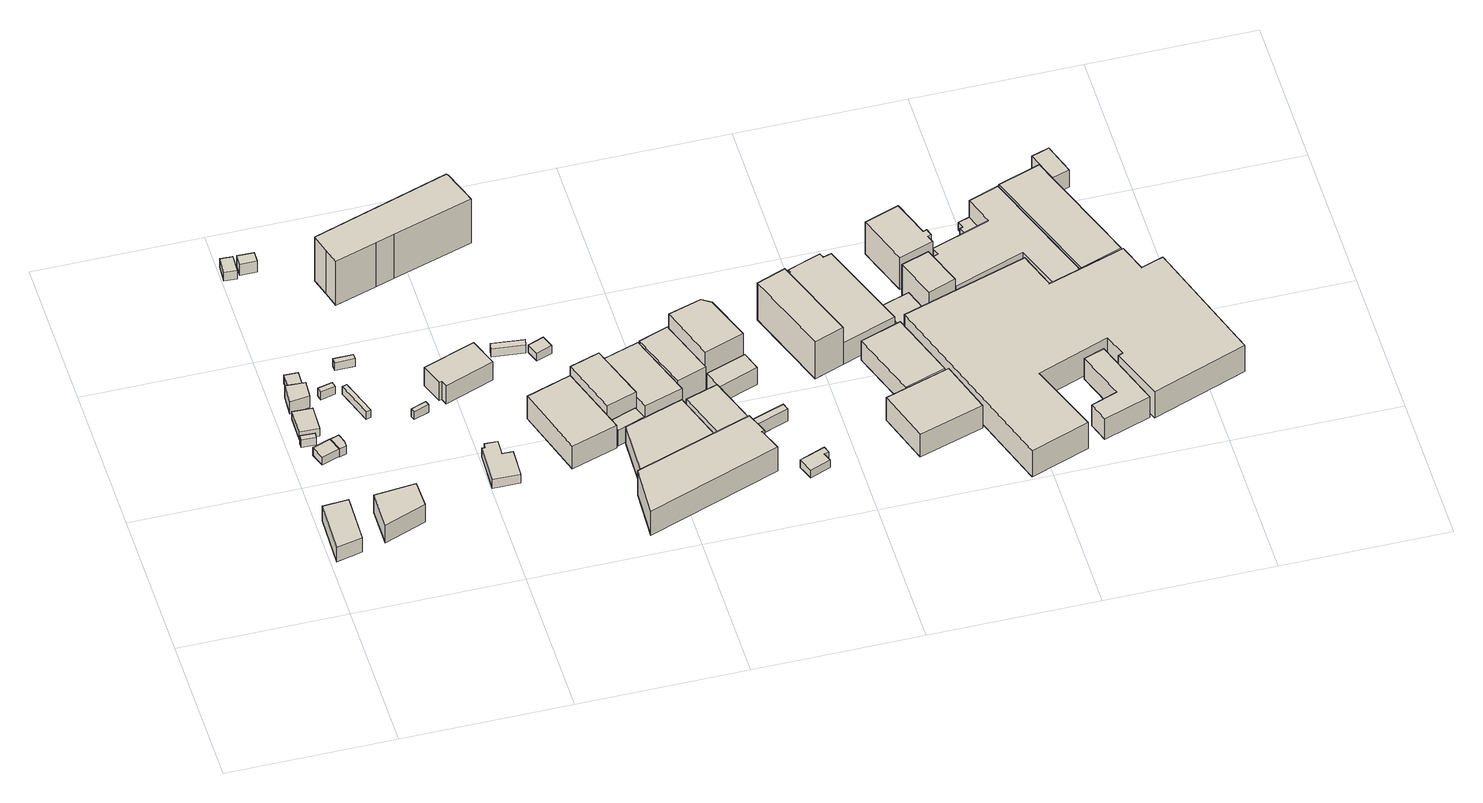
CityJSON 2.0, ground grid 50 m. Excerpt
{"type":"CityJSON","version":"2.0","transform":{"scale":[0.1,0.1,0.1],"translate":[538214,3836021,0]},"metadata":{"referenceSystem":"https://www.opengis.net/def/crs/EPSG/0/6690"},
"CityObjects":{
"building1":{"type":"Building","attributes":{"計測周辺長":47.24,"1/2500図郭":55,"区名":"此花区","町丁目名称":"北港２丁目","街区番号":3,"class":"3001","usage":"431","measuredHeight":5.6,"storeysAboveGround":1,"BuildingDetailAttribute.buildingRoofEdgeArea":121.55,"BuildingDetailAttribute.buildingStructureType":"610","BuildingDetailAttribute.buildingStructureOrgType":"2","BuildingDetailAttribute.detailedUsage":"1720","BuildingDetailAttribute.specifiedBuildingCoverageRate":0.6,"BuildingDetailAttribute.surveyYear":2017,"BuildingTsunamiRiskAttribute.description":"1","BuildingTsunamiRiskAttribute.rank":"1","BuildingTsunamiRiskAttribute.depth":0.46,"BuildingHighTideRiskAttribute.description":"1","BuildingHighTideRiskAttribute.rank":"3","BuildingHighTideRiskAttribute.depth":4.12,"BuildingIDAttribute.prefecture":"27","BuildingIDAttribute.city":"27104"},"geometry":[{"type":"Solid","lod":"1","boundaries":[[[[0,1,2,3]],[[2,4,5,3]],[[1,6,4,2]],[[0,7,6,1]],[[3,5,7,0]],[[4,6,7,5]]]]}]},
"building2":{"type":"Building","attributes":{"計測周辺長":11.74,"1/2500図郭":55,"区名":"此花区","町丁目名称":"北港２丁目","class":"3001","usage":"431","storeysAboveGround":1,"BuildingDetailAttribute.buildingRoofEdgeArea":6.9,"BuildingDetailAttribute.buildingStructureType":"601","BuildingDetailAttribute.buildingStructureOrgType":"1","BuildingDetailAttribute.detailedUsage":"1720","BuildingDetailAttribute.specifiedBuildingCoverageRate":0.6,"BuildingDetailAttribute.surveyYear":2017,"BuildingHighTideRiskAttribute.description":"1","BuildingHighTideRiskAttribute.rank":"3","BuildingHighTideRiskAttribute.depth":3.59,"BuildingIDAttribute.prefecture":"27","BuildingIDAttribute.city":"27104"},"geometry":[{"type":"Solid","lod":"1","boundaries":[[[[8,9,10,11]],[[10,12,13,11]],[[9,14,12,10]],[[8,15,14,9]],[[11,13,15,8]],[[12,14,15,13]]]]}]},
"building3":{"type":"Building","attributes":{"計測周辺長":29.74,"1/2500図郭":55,"区名":"此花区","町丁目名称":"北港２丁目","class":"3001","usage":"431","storeysAboveGround":1,"BuildingDetailAttribute.buildingRoofEdgeArea":43.69,"BuildingDetailAttribute.buildingStructureType":"610","BuildingDetailAttribute.buildingStructureOrgType":"2","BuildingDetailAttribute.detailedUsage":"1720","BuildingDetailAttribute.specifiedBuildingCoverageRate":0.6,"BuildingDetailAttribute.surveyYear":2017,"BuildingHighTideRiskAttribute.description":"1","BuildingHighTideRiskAttribute.rank":"3","BuildingHighTideRiskAttribute.depth":3.59,"BuildingIDAttribute.prefecture":"27","BuildingIDAttribute.city":"27104"},"geometry":[{"type":"Solid","lod":"1","boundaries":[[[[16,17,18,19]],[[18,20,21,19]],[[17,22,20,18]],[[16,23,22,17]],[[19,21,23,16]],[[20,22,23,21]]]]}]},
"building4":{"type":"Building","attributes":{"計測周辺長":25.08,"1/2500図郭":55,"区名":"此花区","町丁目名称":"北港２丁目","class":"3001","usage":"431","storeysAboveGround":1,"BuildingDetailAttribute.buildingRoofEdgeArea":37.27,"BuildingDetailAttribute.buildingStructureType":"610","BuildingDetailAttribute.buildingStructureOrgType":"2","BuildingDetailAttribute.detailedUsage":"1720","BuildingDetailAttribute.specifiedBuildingCoverageRate":0.6,"BuildingDetailAttribute.surveyYear":2017,"BuildingHighTideRiskAttribute.description":"1","BuildingHighTideRiskAttribute.rank":"3","BuildingHighTideRiskAttribute.depth":3.62,"BuildingIDAttribute.prefecture":"27","BuildingIDAttribute.city":"27104"},"geometry":[{"type":"Solid","lod":"1","boundaries":[[[[24,25,26,27]],[[26,28,29,27]],[[25,30,28,26]],[[24,31,30,25]],[[27,29,31,24]],[[28,30,31,29]]]]}]},
"building5":{"type":"Building","attributes":{"class":"3001","measuredHeight":4.5,"BuildingDetailAttribute.specifiedBuildingCoverageRate":0.6,"BuildingDetailAttribute.surveyYear":2017,"BuildingHighTideRiskAttribute.description":"1","BuildingHighTideRiskAttribute.rank":"3","BuildingHighTideRiskAttribute.depth":3.54,"BuildingIDAttribute.prefecture":"27","BuildingIDAttribute.city":"27104"},"geometry":[{"type":"Solid","lod":"1","boundaries":[[[[32,33,34,35]],[[34,36,37,35]],[[33,38,36,34]],[[32,39,38,33]],[[35,37,39,32]],[[36,38,39,37]]]]}]},
"building6":{"type":"Building","attributes":{"計測周辺長":29.74,"1/2500図郭":55,"区名":"此花区","町丁目名称":"北港２丁目","class":"3001","usage":"431","storeysAboveGround":1,"BuildingDetailAttribute.buildingRoofEdgeArea":43.69,"BuildingDetailAttribute.buildingStructureType":"610","BuildingDetailAttribute.buildingStructureOrgType":"2","BuildingDetailAttribute.detailedUsage":"1720","BuildingDetailAttribute.specifiedBuildingCoverageRate":0.6,"BuildingDetailAttribute.surveyYear":2017,"BuildingTsunamiRiskAttribute.description":"1","BuildingTsunamiRiskAttribute.rank":"1","BuildingTsunamiRiskAttribute.depth":0.03,"BuildingHighTideRiskAttribute.description":"1","BuildingHighTideRiskAttribute.rank":"3","BuildingHighTideRiskAttribute.depth":3.59,"BuildingIDAttribute.prefecture":"27","BuildingIDAttribute.city":"27104"},"geometry":[{"type":"Solid","lod":"1","boundaries":[[[[40,41,42,43,44]],[[43,45,46,44]],[[42,47,45,43]],[[41,48,47,42]],[[40,49,48,41]],[[44,46,49,40]],[[45,47,48,49,46]]]]}]},
"building7":{"type":"Building","attributes":{"計測周辺長":46.53,"1/2500図郭":55,"区名":"此花区","町丁目名称":"北港２丁目","街区番号":3,"class":"3001","usage":"431","measuredHeight":6.9,"storeysAboveGround":1,"BuildingDetailAttribute.buildingRoofEdgeArea":128.56,"BuildingDetailAttribute.buildingStructureType":"610","BuildingDetailAttribute.buildingStructureOrgType":"2","BuildingDetailAttribute.detailedUsage":"1720","BuildingDetailAttribute.specifiedBuildingCoverageRate":0.6,"BuildingDetailAttribute.surveyYear":2017,"BuildingTsunamiRiskAttribute.description":"1","BuildingTsunamiRiskAttribute.rank":"1","BuildingTsunamiRiskAttribute.depth":0.32,"BuildingHighTideRiskAttribute.description":"1","BuildingHighTideRiskAttribute.rank":"3","BuildingHighTideRiskAttribute.depth":3.98,"BuildingIDAttribute.prefecture":"27","BuildingIDAttribute.city":"27104"},"geometry":[{"type":"Solid","lod":"1","boundaries":[[[[50,51,52,53]],[[52,54,55,53]],[[51,56,54,52]],[[50,57,56,51]],[[53,55,57,50]],[[54,56,57,55]]]]}]},
"building8":{"type":"Building","attributes":{"class":"3001","BuildingDetailAttribute.specifiedBuildingCoverageRate":0.6,"BuildingDetailAttribute.surveyYear":2017,"BuildingHighTideRiskAttribute.description":"1","BuildingHighTideRiskAttribute.rank":"3","BuildingHighTideRiskAttribute.depth":3.54,"BuildingIDAttribute.prefecture":"27","BuildingIDAttribute.city":"27104"},"geometry":[{"type":"Solid","lod":"1","boundaries":[[[[58,59,60,61]],[[60,62,63,61]],[[59,64,62,60]],[[58,65,64,59]],[[61,63,65,58]],[[62,64,65,63]]]]}]},
"building9":{"type":"Building","attributes":{"class":"3001","BuildingDetailAttribute.specifiedBuildingCoverageRate":0.6,"BuildingDetailAttribute.surveyYear":2017,"BuildingHighTideRiskAttribute.description":"1","BuildingHighTideRiskAttribute.rank":"3","BuildingHighTideRiskAttribute.depth":3.42,"BuildingIDAttribute.prefecture":"27","BuildingIDAttribute.city":"27104"},"geometry":[{"type":"Solid","lod":"1","boundaries":[[[[66,67,68,69]],[[68,70,71,69]],[[67,72,70,68]],[[66,73,72,67]],[[69,71,73,66]],[[70,72,73,71]]]]}]},
"building10":{"type":"Building","attributes":{"class":"3001","measuredHeight":3.4,"BuildingDetailAttribute.specifiedBuildingCoverageRate":0.6,"BuildingDetailAttribute.surveyYear":2017,"BuildingTsunamiRiskAttribute.description":"1","BuildingTsunamiRiskAttribute.rank":"2","BuildingTsunamiRiskAttribute.depth":0.99,"BuildingHighTideRiskAttribute.description":"1","BuildingHighTideRiskAttribute.rank":"3","BuildingHighTideRiskAttribute.depth":4.82,"BuildingIDAttribute.prefecture":"27","BuildingIDAttribute.city":"27104"},"geometry":[{"type":"Solid","lod":"1","boundaries":[[[[74,75,76,77]],[[76,78,79,77]],[[75,80,78,76]],[[74,81,80,75]],[[77,79,81,74]],[[78,80,81,79]]]]}]},
"building11":{"type":"Building","attributes":{"class":"3001","BuildingDetailAttribute.specifiedBuildingCoverageRate":0.6,"BuildingDetailAttribute.surveyYear":2017,"BuildingHighTideRiskAttribute.description":"1","BuildingHighTideRiskAttribute.rank":"3","BuildingHighTideRiskAttribute.depth":3.59,"BuildingIDAttribute.prefecture":"27","BuildingIDAttribute.city":"27104"},"geometry":[{"type":"Solid","lod":"1","boundaries":[[[[82,83,84,85]],[[84,86,87,85]],[[83,88,86,84]],[[82,89,88,83]],[[85,87,89,82]],[[86,88,89,87]]]]}]},
"building12":{"type":"Building","attributes":{"class":"3001","measuredHeight":4.3,"BuildingDetailAttribute.specifiedBuildingCoverageRate":0.6,"BuildingDetailAttribute.surveyYear":2017,"BuildingTsunamiRiskAttribute.description":"1","BuildingTsunamiRiskAttribute.rank":"1","BuildingTsunamiRiskAttribute.depth":0.4,"BuildingHighTideRiskAttribute.description":"1","BuildingHighTideRiskAttribute.rank":"3","BuildingHighTideRiskAttribute.depth":4.05,"BuildingIDAttribute.prefecture":"27","BuildingIDAttribute.city":"27104"},"geometry":[{"type":"Solid","lod":"1","boundaries":[[[[90,91,92,93]],[[92,94,95,93]],[[91,96,94,92]],[[90,97,96,91]],[[93,95,97,90]],[[94,96,97,95]]]]}]},
"building13":{"type":"Building","attributes":{"class":"3001","BuildingDetailAttribute.specifiedBuildingCoverageRate":0.6,"BuildingDetailAttribute.surveyYear":2017,"BuildingHighTideRiskAttribute.description":"1","BuildingHighTideRiskAttribute.rank":"3","BuildingHighTideRiskAttribute.depth":3.6,"BuildingIDAttribute.prefecture":"27","BuildingIDAttribute.city":"27104"},"geometry":[{"type":"Solid","lod":"1","boundaries":[[[[98,99,100,101]],[[100,102,103,101]],[[99,104,102,100]],[[98,105,104,99]],[[101,103,105,98]],[[102,104,105,103]]]]}]},
"building14":{"type":"Building","attributes":{"計測周辺長":12.82,"1/2500図郭":55,"区名":"此花区","町丁目名称":"北港２丁目","class":"3001","usage":"431","storeysAboveGround":1,"BuildingDetailAttribute.buildingRoofEdgeArea":7.35,"BuildingDetailAttribute.buildingStructureType":"601","BuildingDetailAttribute.buildingStructureOrgType":"1","BuildingDetailAttribute.detailedUsage":"1720","BuildingDetailAttribute.specifiedBuildingCoverageRate":0.6,"BuildingDetailAttribute.surveyYear":2017,"BuildingTsunamiRiskAttribute.description":"1","BuildingTsunamiRiskAttribute.rank":"1","BuildingTsunamiRiskAttribute.depth":0.12,"BuildingHighTideRiskAttribute.description":"1","BuildingHighTideRiskAttribute.rank":"3","BuildingHighTideRiskAttribute.depth":3.6,"BuildingIDAttribute.prefecture":"27","BuildingIDAttribute.city":"27104"},"geometry":[{"type":"Solid","lod":"1","boundaries":[[[[106,107,108,109]],[[108,110,111,109]],[[107,112,110,108]],[[106,113,112,107]],[[109,111,113,106]],[[110,112,113,111]]]]}]},
"building15":{"type":"Building","attributes":{"計測周辺長":44.07,"1/2500図郭":55,"区名":"此花区","町丁目名称":"北港２丁目","街区番号":3,"class":"3001","usage":"431","measuredHeight":3.4,"storeysAboveGround":1,"BuildingDetailAttribute.buildingRoofEdgeArea":96.3,"BuildingDetailAttribute.buildingStructureType":"610","BuildingDetailAttribute.buildingStructureOrgType":"2","BuildingDetailAttribute.detailedUsage":"1720","BuildingDetailAttribute.specifiedBuildingCoverageRate":0.6,"BuildingDetailAttribute.surveyYear":2017,"BuildingTsunamiRiskAttribute.description":"1","BuildingTsunamiRiskAttribute.rank":"1","BuildingTsunamiRiskAttribute.depth":0.01,"BuildingHighTideRiskAttribute.description":"1","BuildingHighTideRiskAttribute.rank":"3","BuildingHighTideRiskAttribute.depth":3.57,"BuildingIDAttribute.prefecture":"27","BuildingIDAttribute.city":"27104"},"geometry":[{"type":"Solid","lod":"1","boundaries":[[[[114,115,116,117,118,119,120,121]],[[120,122,123,121]],[[119,124,122,120]],[[118,125,124,119]],[[117,126,125,118]],[[116,127,126,117]],[[115,128,127,116]],[[114,129,128,115]],[[121,123,129,114]],[[122,124,125,126,127,128,129,123]]]]}]},
"building16":{"type":"Building","attributes":{"計測周辺長":51.58,"1/2500図郭":55,"区名":"此花区","町丁目名称":"北港２丁目","class":"3001","usage":"431","measuredHeight":7.1,"storeysAboveGround":2,"BuildingDetailAttribute.buildingRoofEdgeArea":150.66,"BuildingDetailAttribute.buildingStructureType":"610","BuildingDetailAttribute.buildingStructureOrgType":"2","BuildingDetailAttribute.detailedUsage":"1720","BuildingDetailAttribute.specifiedBuildingCoverageRate":0.6,"BuildingDetailAttribute.surveyYear":2017,"BuildingTsunamiRiskAttribute.description":"1","BuildingTsunamiRiskAttribute.rank":"1","BuildingTsunamiRiskAttribute.depth":0.15,"BuildingHighTideRiskAttribute.description":"1","BuildingHighTideRiskAttribute.rank":"3","BuildingHighTideRiskAttribute.depth":3.77,"BuildingIDAttribute.prefecture":"27","BuildingIDAttribute.city":"27104"},"geometry":[{"type":"Solid","lod":"1","boundaries":[[[[130,131,132,133,134,135]],[[134,136,137,135]],[[133,138,136,134]],[[132,139,138,133]],[[131,140,139,132]],[[130,141,140,131]],[[135,137,141,130]],[[136,138,139,140,141,137]]]]}]},
"building17":{"type":"Building","attributes":{"計測周辺長":108.03,"1/2500図郭":55,"区名":"此花区","町丁目名称":"北港２丁目","街区番号":4,"class":"3001","usage":"431","measuredHeight":17.1,"storeysAboveGround":2,"BuildingDetailAttribute.buildingRoofEdgeArea":472.37,"BuildingDetailAttribute.buildingStructureType":"610","BuildingDetailAttribute.buildingStructureOrgType":"2","BuildingDetailAttribute.detailedUsage":"1720","BuildingDetailAttribute.specifiedBuildingCoverageRate":0.6,"BuildingDetailAttribute.surveyYear":2017,"BuildingTsunamiRiskAttribute.description":"1","BuildingTsunamiRiskAttribute.rank":"1","BuildingTsunamiRiskAttribute.depth":0.15,"BuildingHighTideRiskAttribute.description":"1","BuildingHighTideRiskAttribute.rank":"3","BuildingHighTideRiskAttribute.depth":3.8,"BuildingIDAttribute.prefecture":"27","BuildingIDAttribute.city":"27104"},"geometry":[{"type":"Solid","lod":"1","boundaries":[[[[142,143,144,145,146,147,148,149]],[[148,150,151,149]],[[147,152,150,148]],[[146,153,152,147]],[[145,154,153,146]],[[144,155,154,145]],[[143,156,155,144]],[[142,157,156,143]],[[149,151,157,142]],[[150,152,153,154,155,156,157,151]]]]}]},
"building18":{"type":"Building","attributes":{"計測周辺長":74.95,"1/2500図郭":55,"区名":"此花区","町丁目名称":"北港２丁目","街区番号":3,"class":"3001","usage":"431","measuredHeight":8.8,"storeysAboveGround":1,"BuildingDetailAttribute.buildingRoofEdgeArea":332.52,"BuildingDetailAttribute.buildingStructureType":"610","BuildingDetailAttribute.buildingStructureOrgType":"2","BuildingDetailAttribute.detailedUsage":"1720","BuildingDetailAttribute.specifiedBuildingCoverageRate":0.6,"BuildingDetailAttribute.surveyYear":2017,"BuildingTsunamiRiskAttribute.description":"1","BuildingTsunamiRiskAttribute.rank":"2","BuildingTsunamiRiskAttribute.depth":0.5,"BuildingHighTideRiskAttribute.description":"1","BuildingHighTideRiskAttribute.rank":"3","BuildingHighTideRiskAttribute.depth":3.46,"BuildingIDAttribute.prefecture":"27","BuildingIDAttribute.city":"27104"},"geometry":[{"type":"Solid","lod":"1","boundaries":[[[[158,159,160,161]],[[160,162,163,161]],[[159,164,162,160]],[[158,165,164,159]],[[161,163,165,158]],[[162,164,165,163]]]]}]},
"building19":{"type":"Building","attributes":{"class":"3001","measuredHeight":3.1,"BuildingDetailAttribute.specifiedBuildingCoverageRate":0.6,"BuildingDetailAttribute.surveyYear":2017,"BuildingTsunamiRiskAttribute.description":"1","BuildingTsunamiRiskAttribute.rank":"1","BuildingTsunamiRiskAttribute.depth":0.29,"BuildingHighTideRiskAttribute.description":"1","BuildingHighTideRiskAttribute.rank":"3","BuildingHighTideRiskAttribute.depth":3.93,"BuildingIDAttribute.prefecture":"27","BuildingIDAttribute.city":"27104"},"geometry":[{"type":"Solid","lod":"1","boundaries":[[[[166,167,168,169]],[[168,170,171,169]],[[167,172,170,168]],[[166,173,172,167]],[[169,171,173,166]],[[170,172,173,171]]]]}]},
"building20":{"type":"Building","attributes":{"計測周辺長":18.21,"1/2500図郭":55,"区名":"此花区","町丁目名称":"北港２丁目","class":"3001","usage":"431","storeysAboveGround":1,"BuildingDetailAttribute.buildingRoofEdgeArea":20.49,"BuildingDetailAttribute.buildingStructureType":"610","BuildingDetailAttribute.buildingStructureOrgType":"2","BuildingDetailAttribute.detailedUsage":"1720","BuildingDetailAttribute.specifiedBuildingCoverageRate":0.6,"BuildingDetailAttribute.surveyYear":2017,"BuildingTsunamiRiskAttribute.description":"1","BuildingTsunamiRiskAttribute.rank":"2","BuildingTsunamiRiskAttribute.depth":0.6,"BuildingHighTideRiskAttribute.description":"1","BuildingHighTideRiskAttribute.rank":"3","BuildingHighTideRiskAttribute.depth":4.24,"BuildingIDAttribute.prefecture":"27","BuildingIDAttribute.city":"27104"},"geometry":[{"type":"Solid","lod":"1","boundaries":[[[[174,175,176,177]],[[176,178,179,177]],[[175,180,178,176]],[[174,181,180,175]],[[177,179,181,174]],[[178,180,181,179]]]]}]},
"building21":{"type":"Building","attributes":{"計測周辺長":55.41,"1/2500図郭":55,"区名":"此花区","町丁目名称":"北港２丁目","街区番号":3,"class":"3001","usage":"431","measuredHeight":11.7,"storeysAboveGround":2,"BuildingDetailAttribute.buildingRoofEdgeArea":172.62,"BuildingDetailAttribute.buildingStructureType":"610","BuildingDetailAttribute.buildingStructureOrgType":"2","BuildingDetailAttribute.detailedUsage":"1720","BuildingDetailAttribute.specifiedBuildingCoverageRate":0.6,"BuildingDetailAttribute.surveyYear":2017,"BuildingTsunamiRiskAttribute.description":"1","BuildingTsunamiRiskAttribute.rank":"1","BuildingTsunamiRiskAttribute.depth":0.1,"BuildingHighTideRiskAttribute.description":"1","BuildingHighTideRiskAttribute.rank":"3","BuildingHighTideRiskAttribute.depth":3.73,"BuildingIDAttribute.prefecture":"27","BuildingIDAttribute.city":"27104"},"geometry":[{"type":"Solid","lod":"1","boundaries":[[[[182,183,184,185]],[[184,186,187,185]],[[183,188,186,184]],[[182,189,188,183]],[[185,187,189,182]],[[186,188,189,187]]]]}]},
"building22":{"type":"Building","attributes":{"class":"3001","measuredHeight":6.1,"BuildingDetailAttribute.specifiedBuildingCoverageRate":0.6,"BuildingDetailAttribute.surveyYear":2017,"BuildingTsunamiRiskAttribute.description":"1","BuildingTsunamiRiskAttribute.rank":"1","BuildingTsunamiRiskAttribute.depth":0.24,"BuildingHighTideRiskAttribute.description":"1","BuildingHighTideRiskAttribute.rank":"3","BuildingHighTideRiskAttribute.depth":3.19,"BuildingIDAttribute.prefecture":"27","BuildingIDAttribute.city":"27104"},"geometry":[{"type":"Solid","lod":"1","boundaries":[[[[190,191,192,193]],[[192,194,195,193]],[[191,196,194,192]],[[190,197,196,191]],[[193,195,197,190]],[[194,196,197,195]]]]}]},
"building23":{"type":"Building","attributes":{"計測周辺長":79.25,"1/2500図郭":55,"区名":"此花区","町丁目名称":"北港２丁目","街区番号":3,"class":"3001","usage":"441","measuredHeight":6.7,"storeysAboveGround":1,"BuildingDetailAttribute.buildingRoofEdgeArea":375.12,"BuildingDetailAttribute.buildingStructureType":"610","BuildingDetailAttribute.buildingStructureOrgType":"2","BuildingDetailAttribute.detailedUsage":"1424","BuildingDetailAttribute.specifiedBuildingCoverageRate":0.6,"BuildingDetailAttribute.surveyYear":2017,"BuildingTsunamiRiskAttribute.description":"1","BuildingTsunamiRiskAttribute.rank":"1","BuildingTsunamiRiskAttribute.depth":0.34,"BuildingHighTideRiskAttribute.description":"1","BuildingHighTideRiskAttribute.rank":"3","BuildingHighTideRiskAttribute.depth":3.98,"BuildingIDAttribute.prefecture":"27","BuildingIDAttribute.city":"27104"},"geometry":[{"type":"Solid","lod":"1","boundaries":[[[[198,199,200,201]],[[200,202,203,201]],[[199,204,202,200]],[[198,205,204,199]],[[201,203,205,198]],[[202,204,205,203]]]]}]},
"building24":{"type":"Building","attributes":{"class":"3001","measuredHeight":9.6,"BuildingDetailAttribute.specifiedBuildingCoverageRate":0.6,"BuildingDetailAttribute.surveyYear":2017,"BuildingTsunamiRiskAttribute.description":"1","BuildingTsunamiRiskAttribute.rank":"2","BuildingTsunamiRiskAttribute.depth":0.7,"BuildingHighTideRiskAttribute.description":"1","BuildingHighTideRiskAttribute.rank":"3","BuildingHighTideRiskAttribute.depth":4.34,"BuildingIDAttribute.prefecture":"27","BuildingIDAttribute.city":"27104"},"geometry":[{"type":"Solid","lod":"1","boundaries":[[[[206,207,208,209,210,211]],[[210,212,213,211]],[[209,214,212,210]],[[208,215,214,209]],[[207,216,215,208]],[[206,217,216,207]],[[211,213,217,206]],[[212,214,215,216,217,213]]]]}]},
"building25":{"type":"Building","attributes":{"計測周辺長":64.16,"1/2500図郭":55,"区名":"此花区","町丁目名称":"北港２丁目","街区番号":3,"class":"3001","usage":"441","measuredHeight":9.1,"storeysAboveGround":2,"BuildingDetailAttribute.buildingRoofEdgeArea":242.55,"BuildingDetailAttribute.buildingStructureType":"610","BuildingDetailAttribute.buildingStructureOrgType":"2","BuildingDetailAttribute.detailedUsage":"1424","BuildingDetailAttribute.specifiedBuildingCoverageRate":0.6,"BuildingDetailAttribute.surveyYear":2017,"BuildingTsunamiRiskAttribute.description":"1","BuildingTsunamiRiskAttribute.rank":"2","BuildingTsunamiRiskAttribute.depth":0.93,"BuildingHighTideRiskAttribute.description":"1","BuildingHighTideRiskAttribute.rank":"3","BuildingHighTideRiskAttribute.depth":4.57,"BuildingIDAttribute.prefecture":"27","BuildingIDAttribute.city":"27104"},"geometry":[{"type":"Solid","lod":"1","boundaries":[[[[218,219,220,221]],[[220,222,223,221]],[[219,224,222,220]],[[218,225,224,219]],[[221,223,225,218]],[[222,224,225,223]]]]}]},
"building26":{"type":"Building","attributes":{"計測周辺長":61.73,"1/2500図郭":55,"区名":"此花区","町丁目名称":"北港２丁目","街区番号":3,"class":"3001","usage":"431","measuredHeight":9.4,"storeysAboveGround":2,"BuildingDetailAttribute.buildingRoofEdgeArea":207.24,"BuildingDetailAttribute.buildingStructureType":"610","BuildingDetailAttribute.buildingStructureOrgType":"2","BuildingDetailAttribute.detailedUsage":"1720","BuildingDetailAttribute.specifiedBuildingCoverageRate":0.6,"BuildingDetailAttribute.surveyYear":2017,"BuildingTsunamiRiskAttribute.description":"1","BuildingTsunamiRiskAttribute.rank":"2","BuildingTsunamiRiskAttribute.depth":1.19,"BuildingHighTideRiskAttribute.description":"1","BuildingHighTideRiskAttribute.rank":"3","BuildingHighTideRiskAttribute.depth":4.83,"BuildingIDAttribute.prefecture":"27","BuildingIDAttribute.city":"27104"},"geometry":[{"type":"Solid","lod":"1","boundaries":[[[[226,227,228,229]],[[228,230,231,229]],[[227,232,230,228]],[[226,233,232,227]],[[229,231,233,226]],[[230,232,233,231]]]]}]},
"building27":{"type":"Building","attributes":{"計測周辺長":53.17,"1/2500図郭":55,"区名":"此花区","町丁目名称":"北港２丁目","街区番号":3,"class":"3003","usage":"441","measuredHeight":7.2,"storeysAboveGround":1,"BuildingDetailAttribute.buildingRoofEdgeArea":167.36,"BuildingDetailAttribute.buildingStructureType":"610","BuildingDetailAttribute.buildingStructureOrgType":"2","BuildingDetailAttribute.detailedUsage":"1424","BuildingDetailAttribute.specifiedBuildingCoverageRate":0.6,"BuildingDetailAttribute.surveyYear":2017,"BuildingTsunamiRiskAttribute.description":"1","BuildingTsunamiRiskAttribute.rank":"2","BuildingTsunamiRiskAttribute.depth":1.1,"BuildingHighTideRiskAttribute.description":"1","BuildingHighTideRiskAttribute.rank":"3","BuildingHighTideRiskAttribute.depth":4.74,"BuildingIDAttribute.prefecture":"27","BuildingIDAttribute.city":"27104"},"geometry":[{"type":"Solid","lod":"1","boundaries":[[[[234,235,236,237]],[[236,238,239,237]],[[235,240,238,236]],[[234,241,240,235]],[[237,239,241,234]],[[238,240,241,239]]]]}]},
"building28":{"type":"Building","attributes":{"計測周辺長":60.37,"1/2500図郭":55,"区名":"此花区","町丁目名称":"北港２丁目","街区番号":3,"class":"3002","usage":"431","measuredHeight":14.7,"storeysAboveGround":3,"BuildingDetailAttribute.buildingRoofEdgeArea":227.47,"BuildingDetailAttribute.buildingStructureType":"610","BuildingDetailAttribute.buildingStructureOrgType":"2","BuildingDetailAttribute.detailedUsage":"1720","BuildingDetailAttribute.specifiedBuildingCoverageRate":0.6,"BuildingDetailAttribute.surveyYear":2017,"BuildingTsunamiRiskAttribute.description":"1","BuildingTsunamiRiskAttribute.rank":"2","BuildingTsunamiRiskAttribute.depth":1.53,"BuildingHighTideRiskAttribute.description":"1","BuildingHighTideRiskAttribute.rank":"4","BuildingHighTideRiskAttribute.depth":5.17,"BuildingIDAttribute.prefecture":"27","BuildingIDAttribute.city":"27104"},"geometry":[{"type":"Solid","lod":"1","boundaries":[[[[242,243,244,245,246]],[[245,247,248,246]],[[244,249,247,245]],[[243,250,249,244]],[[242,251,250,243]],[[246,248,251,242]],[[247,249,250,251,248]]]]}]},
"building29":{"type":"Building","attributes":{"計測周辺長":38.06,"1/2500図郭":55,"区名":"此花区","町丁目名称":"北港２丁目","街区番号":3,"class":"3001","usage":"441","measuredHeight":6.6,"storeysAboveGround":1,"BuildingDetailAttribute.buildingRoofEdgeArea":79.95,"BuildingDetailAttribute.buildingStructureType":"610","BuildingDetailAttribute.buildingStructureOrgType":"2","BuildingDetailAttribute.detailedUsage":"1424","BuildingDetailAttribute.specifiedBuildingCoverageRate":0.6,"BuildingDetailAttribute.surveyYear":2017,"BuildingTsunamiRiskAttribute.description":"1","BuildingTsunamiRiskAttribute.rank":"2","BuildingTsunamiRiskAttribute.depth":1.22,"BuildingHighTideRiskAttribute.description":"1","BuildingHighTideRiskAttribute.rank":"3","BuildingHighTideRiskAttribute.depth":4.86,"BuildingIDAttribute.prefecture":"27","BuildingIDAttribute.city":"27104"},"geometry":[{"type":"Solid","lod":"1","boundaries":[[[[252,253,254,255]],[[254,256,257,255]],[[253,258,256,254]],[[252,259,258,253]],[[255,257,259,252]],[[256,258,259,257]]]]}]},
"building30":{"type":"Building","attributes":{"計測周辺長":28.12,"1/2500図郭":55,"区名":"此花区","町丁目名称":"北港２丁目","街区番号":3,"class":"3003","usage":"441","measuredHeight":4.6,"storeysAboveGround":1,"BuildingDetailAttribute.buildingRoofEdgeArea":27.22,"BuildingDetailAttribute.buildingStructureType":"610","BuildingDetailAttribute.buildingStructureOrgType":"2","BuildingDetailAttribute.detailedUsage":"1424","BuildingDetailAttribute.specifiedBuildingCoverageRate":0.6,"BuildingDetailAttribute.surveyYear":2017,"BuildingTsunamiRiskAttribute.description":"1","BuildingTsunamiRiskAttribute.rank":"2","BuildingTsunamiRiskAttribute.depth":1.45,"BuildingHighTideRiskAttribute.description":"1","BuildingHighTideRiskAttribute.rank":"4","BuildingHighTideRiskAttribute.depth":5.09,"BuildingIDAttribute.prefecture":"27","BuildingIDAttribute.city":"27104"},"geometry":[{"type":"Solid","lod":"1","boundaries":[[[[260,261,262,263]],[[262,264,265,263]],[[261,266,264,262]],[[260,267,266,261]],[[263,265,267,260]],[[264,266,267,265]]]]}]},
"building31":{"type":"Building","attributes":{"計測周辺長":21.08,"1/2500図郭":55,"区名":"此花区","町丁目名称":"北港２丁目","街区番号":3,"class":"3003","usage":"431","storeysAboveGround":1,"BuildingDetailAttribute.buildingRoofEdgeArea":26.62,"BuildingDetailAttribute.buildingStructureType":"610","BuildingDetailAttribute.buildingStructureOrgType":"2","BuildingDetailAttribute.detailedUsage":"1720","BuildingDetailAttribute.specifiedBuildingCoverageRate":0.6,"BuildingDetailAttribute.surveyYear":2017,"BuildingTsunamiRiskAttribute.description":"1","BuildingTsunamiRiskAttribute.rank":"2","BuildingTsunamiRiskAttribute.depth":1.26,"BuildingHighTideRiskAttribute.description":"1","BuildingHighTideRiskAttribute.rank":"3","BuildingHighTideRiskAttribute.depth":4.91,"BuildingIDAttribute.prefecture":"27","BuildingIDAttribute.city":"27104"},"geometry":[{"type":"Solid","lod":"1","boundaries":[[[[268,269,270,271,272,273]],[[272,274,275,273]],[[271,276,274,272]],[[270,277,276,271]],[[269,278,277,270]],[[268,279,278,269]],[[273,275,279,268]],[[274,276,277,278,279,275]]]]}]},
"building32":{"type":"Building","attributes":{"計測周辺長":74.18,"1/2500図郭":55,"区名":"此花区","町丁目名称":"北港２丁目","街区番号":2,"class":"3001","usage":"431","measuredHeight":14.4,"storeysAboveGround":3,"BuildingDetailAttribute.buildingRoofEdgeArea":259.66,"BuildingDetailAttribute.buildingStructureType":"610","BuildingDetailAttribute.buildingStructureOrgType":"2","BuildingDetailAttribute.detailedUsage":"1720","BuildingDetailAttribute.specifiedBuildingCoverageRate":0.6,"BuildingDetailAttribute.surveyYear":2017,"BuildingTsunamiRiskAttribute.description":"1","BuildingTsunamiRiskAttribute.rank":"2","BuildingTsunamiRiskAttribute.depth":1.56,"BuildingHighTideRiskAttribute.description":"1","BuildingHighTideRiskAttribute.rank":"4","BuildingHighTideRiskAttribute.depth":5.21,"BuildingIDAttribute.prefecture":"27","BuildingIDAttribute.city":"27104"},"geometry":[{"type":"Solid","lod":"1","boundaries":[[[[280,281,282,283]],[[282,284,285,283]],[[281,286,284,282]],[[280,287,286,281]],[[283,285,287,280]],[[284,286,287,285]]]]}]},
"building33":{"type":"Building","attributes":{"計測周辺長":97.72,"1/2500図郭":55,"区名":"此花区","町丁目名称":"北港２丁目","街区番号":2,"class":"3001","usage":"431","measuredHeight":8.3,"storeysAboveGround":2,"BuildingDetailAttribute.buildingRoofEdgeArea":539.91,"BuildingDetailAttribute.buildingStructureType":"610","BuildingDetailAttribute.buildingStructureOrgType":"2","BuildingDetailAttribute.detailedUsage":"1720","BuildingDetailAttribute.specifiedBuildingCoverageRate":0.6,"BuildingDetailAttribute.surveyYear":2017,"BuildingTsunamiRiskAttribute.description":"1","BuildingTsunamiRiskAttribute.rank":"2","BuildingTsunamiRiskAttribute.depth":1.46,"BuildingHighTideRiskAttribute.description":"1","BuildingHighTideRiskAttribute.rank":"4","BuildingHighTideRiskAttribute.depth":5.1,"BuildingIDAttribute.prefecture":"27","BuildingIDAttribute.city":"27104"},"geometry":[{"type":"Solid","lod":"1","boundaries":[[[[282,288,289,290,291,292,293,294,283]],[[294,295,296,283]],[[293,297,295,294]],[[292,298,297,293]],[[291,299,298,292]],[[290,300,299,291]],[[289,301,300,290]],[[288,302,301,289]],[[282,303,302,288]],[[283,296,303,282]],[[295,297,298,299,300,301,302,303,296]]]]}]},
"building34":{"type":"Building","attributes":{"計測周辺長":138.68,"1/2500図郭":55,"区名":"此花区","町丁目名称":"北港２丁目","街区番号":2,"class":"3001","usage":"441","measuredHeight":8.8,"storeysAboveGround":1,"BuildingDetailAttribute.buildingRoofEdgeArea":991.81,"BuildingDetailAttribute.buildingStructureType":"610","BuildingDetailAttribute.buildingStructureOrgType":"2","BuildingDetailAttribute.detailedUsage":"1510","BuildingDetailAttribute.specifiedBuildingCoverageRate":0.6,"BuildingDetailAttribute.surveyYear":2017,"BuildingTsunamiRiskAttribute.description":"1","BuildingTsunamiRiskAttribute.rank":"2","BuildingTsunamiRiskAttribute.depth":1.47,"BuildingHighTideRiskAttribute.description":"1","BuildingHighTideRiskAttribute.rank":"4","BuildingHighTideRiskAttribute.depth":5.12,"BuildingIDAttribute.prefecture":"27","BuildingIDAttribute.city":"27104"},"geometry":[{"type":"Solid","lod":"1","boundaries":[[[[304,305,306,307]],[[306,308,309,307]],[[305,310,308,306]],[[304,311,310,305]],[[307,309,311,304]],[[308,310,311,309]]]]}]},
"building35":{"type":"Building","attributes":{"計測周辺長":138.68,"1/2500図郭":55,"区名":"此花区","町丁目名称":"北港２丁目","街区番号":2,"class":"3001","usage":"441","measuredHeight":7.5,"storeysAboveGround":1,"BuildingDetailAttribute.buildingRoofEdgeArea":991.81,"BuildingDetailAttribute.buildingStructureType":"610","BuildingDetailAttribute.buildingStructureOrgType":"2","BuildingDetailAttribute.detailedUsage":"1510","BuildingDetailAttribute.specifiedBuildingCoverageRate":0.6,"BuildingDetailAttribute.surveyYear":2017,"BuildingTsunamiRiskAttribute.description":"1","BuildingTsunamiRiskAttribute.rank":"2","BuildingTsunamiRiskAttribute.depth":1.74,"BuildingHighTideRiskAttribute.description":"1","BuildingHighTideRiskAttribute.rank":"4","BuildingHighTideRiskAttribute.depth":5.39,"BuildingIDAttribute.prefecture":"27","BuildingIDAttribute.city":"27104"},"geometry":[{"type":"Solid","lod":"1","boundaries":[[[[312,313,314,315]],[[314,316,317,315]],[[313,318,316,314]],[[312,319,318,313]],[[315,317,319,312]],[[316,318,319,317]]]]}]},
"building36":{"type":"Building","attributes":{"計測周辺長":39.19,"1/2500図郭":55,"区名":"此花区","町丁目名称":"北港２丁目","街区番号":2,"class":"3001","usage":"431","measuredHeight":4.6,"storeysAboveGround":1,"BuildingDetailAttribute.buildingRoofEdgeArea":95.52,"BuildingDetailAttribute.buildingStructureType":"610","BuildingDetailAttribute.buildingStructureOrgType":"2","BuildingDetailAttribute.detailedUsage":"1720","BuildingDetailAttribute.specifiedBuildingCoverageRate":0.6,"BuildingDetailAttribute.surveyYear":2017,"BuildingTsunamiRiskAttribute.description":"1","BuildingTsunamiRiskAttribute.rank":"2","BuildingTsunamiRiskAttribute.depth":1.54,"BuildingHighTideRiskAttribute.description":"1","BuildingHighTideRiskAttribute.rank":"4","BuildingHighTideRiskAttribute.depth":5.18,"BuildingIDAttribute.prefecture":"27","BuildingIDAttribute.city":"27104"},"geometry":[{"type":"Solid","lod":"1","boundaries":[[[[320,321,322,323]],[[322,324,325,323]],[[321,326,324,322]],[[320,327,326,321]],[[323,325,327,320]],[[324,326,327,325]]]]}]},
"building37":{"type":"Building","attributes":{"計測周辺長":166.39,"1/2500図郭":55,"区名":"此花区","町丁目名称":"北港２丁目","街区番号":2,"class":"3001","usage":"441","measuredHeight":12.2,"storeysAboveGround":2,"BuildingDetailAttribute.buildingRoofEdgeArea":822.07,"BuildingDetailAttribute.buildingStructureType":"610","BuildingDetailAttribute.buildingStructureOrgType":"2","BuildingDetailAttribute.detailedUsage":"1510","BuildingDetailAttribute.specifiedBuildingCoverageRate":0.6,"BuildingDetailAttribute.surveyYear":2017,"BuildingTsunamiRiskAttribute.description":"1","BuildingTsunamiRiskAttribute.rank":"2","BuildingTsunamiRiskAttribute.depth":1.34,"BuildingHighTideRiskAttribute.description":"1","BuildingHighTideRiskAttribute.rank":"3","BuildingHighTideRiskAttribute.depth":4.99,"BuildingIDAttribute.prefecture":"27","BuildingIDAttribute.city":"27104"},"geometry":[{"type":"Solid","lod":"1","boundaries":[[[[328,329,330,331]],[[330,332,333,331]],[[329,334,332,330]],[[328,335,334,329]],[[331,333,335,328]],[[332,334,335,333]]]]}]},
"building38":{"type":"Building","attributes":{"計測周辺長":166.39,"1/2500図郭":55,"区名":"此花区","町丁目名称":"北港２丁目","街区番号":2,"class":"3001","usage":"441","measuredHeight":12.4,"storeysAboveGround":2,"BuildingDetailAttribute.buildingRoofEdgeArea":822.07,"BuildingDetailAttribute.buildingStructureType":"610","BuildingDetailAttribute.buildingStructureOrgType":"2","BuildingDetailAttribute.detailedUsage":"1510","BuildingDetailAttribute.specifiedBuildingCoverageRate":0.6,"BuildingDetailAttribute.surveyYear":2017,"BuildingTsunamiRiskAttribute.description":"1","BuildingTsunamiRiskAttribute.rank":"2","BuildingTsunamiRiskAttribute.depth":1.61,"BuildingHighTideRiskAttribute.description":"1","BuildingHighTideRiskAttribute.rank":"4","BuildingHighTideRiskAttribute.depth":5.25,"BuildingIDAttribute.prefecture":"27","BuildingIDAttribute.city":"27104"},"geometry":[{"type":"Solid","lod":"1","boundaries":[[[[336,337,338,339,340,341,342,343]],[[342,344,345,343]],[[341,346,344,342]],[[340,347,346,341]],[[339,348,347,340]],[[338,349,348,339]],[[337,350,349,338]],[[336,351,350,337]],[[343,345,351,336]],[[344,346,347,348,349,350,351,345]]]]}]},
"building39":{"type":"Building","attributes":{"計測周辺長":317.54,"1/2500図郭":55,"区名":"此花区","町丁目名称":"北港２丁目","街区番号":2,"class":"3001","usage":"431","measuredHeight":10.2,"storeysAboveGround":3,"BuildingDetailAttribute.buildingRoofEdgeArea":3474.16,"BuildingDetailAttribute.buildingStructureType":"610","BuildingDetailAttribute.buildingStructureOrgType":"2","BuildingDetailAttribute.detailedUsage":"1720","BuildingDetailAttribute.specifiedBuildingCoverageRate":0.6,"BuildingDetailAttribute.surveyYear":2017,"BuildingTsunamiRiskAttribute.description":"1","BuildingTsunamiRiskAttribute.rank":"1","BuildingTsunamiRiskAttribute.depth":0.07,"BuildingHighTideRiskAttribute.description":"1","BuildingHighTideRiskAttribute.rank":"3","BuildingHighTideRiskAttribute.depth":3.55,"BuildingIDAttribute.prefecture":"27","BuildingIDAttribute.city":"27104"},"geometry":[{"type":"Solid","lod":"1","boundaries":[[[[352,353,354,355,356,357,358,359,360,361,362,363,364,365,366]],[[365,367,368,366]],[[364,369,367,365]],[[363,370,369,364]],[[362,371,370,363]],[[361,372,371,362]],[[360,373,372,361]],[[359,374,373,360]],[[358,375,374,359]],[[357,376,375,358]],[[356,377,376,357]],[[355,378,377,356]],[[354,379,378,355]],[[353,380,379,354]],[[352,381,380,353]],[[366,368,381,352]],[[367,369,370,371,372,373,374,375,376,377,378,379,380,381,368]]]]}]},
"building40":{"type":"Building","attributes":{"計測周辺長":74.79,"1/2500図郭":55,"区名":"此花区","町丁目名称":"北港２丁目","街区番号":2,"class":"3001","usage":"431","measuredHeight":8.1,"storeysAboveGround":1,"BuildingDetailAttribute.buildingRoofEdgeArea":202.28,"BuildingDetailAttribute.buildingStructureType":"610","BuildingDetailAttribute.buildingStructureOrgType":"2","BuildingDetailAttribute.detailedUsage":"1720","BuildingDetailAttribute.specifiedBuildingCoverageRate":0.6,"BuildingDetailAttribute.surveyYear":2017,"BuildingTsunamiRiskAttribute.description":"1","BuildingTsunamiRiskAttribute.rank":"1","BuildingTsunamiRiskAttribute.depth":0.32,"BuildingHighTideRiskAttribute.description":"1","BuildingHighTideRiskAttribute.rank":"3","BuildingHighTideRiskAttribute.depth":4.23,"BuildingIDAttribute.prefecture":"27","BuildingIDAttribute.city":"27104"},"geometry":[{"type":"Solid","lod":"1","boundaries":[[[[382,383,384,385,386,387]],[[386,388,389,387]],[[385,390,388,386]],[[384,391,390,385]],[[383,392,391,384]],[[382,393,392,383]],[[387,389,393,382]],[[388,390,391,392,393,389]]]]}]},
"building41":{"type":"Building","attributes":{"class":"3001","measuredHeight":9.4,"BuildingDetailAttribute.specifiedBuildingCoverageRate":0.6,"BuildingDetailAttribute.surveyYear":2017,"BuildingTsunamiRiskAttribute.description":"1","BuildingTsunamiRiskAttribute.rank":"2","BuildingTsunamiRiskAttribute.depth":1.35,"BuildingHighTideRiskAttribute.description":"1","BuildingHighTideRiskAttribute.rank":"4","BuildingHighTideRiskAttribute.depth":5.03,"BuildingIDAttribute.prefecture":"27","BuildingIDAttribute.city":"27104"},"geometry":[{"type":"Solid","lod":"1","boundaries":[[[[394,395,396,397,398,399,400,401,402,403]],[[402,404,405,403]],[[401,406,404,402]],[[400,407,406,401]],[[399,408,407,400]],[[398,409,408,399]],[[397,410,409,398]],[[396,411,410,397]],[[395,412,411,396]],[[394,413,412,395]],[[403,405,413,394]],[[404,406,407,408,409,410,411,412,413,405]]]]}]},
"building42":{"type":"Building","attributes":{"class":"3001","BuildingDetailAttribute.specifiedBuildingCoverageRate":0.6,"BuildingDetailAttribute.surveyYear":2017,"BuildingTsunamiRiskAttribute.description":"1","BuildingTsunamiRiskAttribute.rank":"2","BuildingTsunamiRiskAttribute.depth":1.6,"BuildingHighTideRiskAttribute.description":"1","BuildingHighTideRiskAttribute.rank":"4","BuildingHighTideRiskAttribute.depth":5.24,"BuildingIDAttribute.prefecture":"27","BuildingIDAttribute.city":"27104"},"geometry":[{"type":"Solid","lod":"1","boundaries":[[[[414,415,416,400,417,418]],[[417,419,420,418]],[[400,421,419,417]],[[416,422,421,400]],[[415,423,422,416]],[[414,424,423,415]],[[418,420,424,414]],[[419,421,422,423,424,420]]]]}]},
"building43":{"type":"Building","attributes":{"class":"3001","measuredHeight":9.8,"BuildingDetailAttribute.specifiedBuildingCoverageRate":0.6,"BuildingDetailAttribute.surveyYear":2017,"BuildingTsunamiRiskAttribute.description":"1","BuildingTsunamiRiskAttribute.rank":"2","BuildingTsunamiRiskAttribute.depth":0.82,"BuildingHighTideRiskAttribute.description":"1","BuildingHighTideRiskAttribute.rank":"3","BuildingHighTideRiskAttribute.depth":4.46,"BuildingIDAttribute.prefecture":"27","BuildingIDAttribute.city":"27104"},"geometry":[{"type":"Solid","lod":"1","boundaries":[[[[425,426,427,428]],[[427,429,430,428]],[[426,431,429,427]],[[425,432,431,426]],[[428,430,432,425]],[[429,431,432,430]]]]}]},
"building44":{"type":"Building","attributes":{"計測周辺長":27.53,"1/2500図郭":55,"区名":"此花区","町丁目名称":"北港２丁目","街区番号":2,"class":"3001","usage":"431","measuredHeight":6.8,"storeysAboveGround":2,"BuildingDetailAttribute.buildingRoofEdgeArea":41.39,"BuildingDetailAttribute.buildingStructureType":"610","BuildingDetailAttribute.buildingStructureOrgType":"2","BuildingDetailAttribute.detailedUsage":"1720","BuildingDetailAttribute.specifiedBuildingCoverageRate":0.6,"BuildingDetailAttribute.surveyYear":2017,"BuildingTsunamiRiskAttribute.description":"1","BuildingTsunamiRiskAttribute.rank":"2","BuildingTsunamiRiskAttribute.depth":1.57,"BuildingHighTideRiskAttribute.description":"1","BuildingHighTideRiskAttribute.rank":"4","BuildingHighTideRiskAttribute.depth":5.21,"BuildingIDAttribute.prefecture":"27","BuildingIDAttribute.city":"27104"},"geometry":[{"type":"Solid","lod":"1","boundaries":[[[[433,434,435,436]],[[435,437,438,436]],[[434,439,437,435]],[[433,440,439,434]],[[436,438,440,433]],[[437,439,440,438]]]]}]}
},
"vertices":[
[16,351,22],[93,356,22],[90,204,22],[12,187,22],[90,204,78],[12,187,78],[93,356,78],[16,351,78],
[35,633,25],[35,650,25],[78,648,25],[77,632,25],[78,648,55],[77,632,55],[35,650,55],[35,633,55],
[58,597,24],[111,616,24],[126,573,24],[73,554,24],[126,573,54],[73,554,54],[111,616,54],[58,597,54],
[37,664,25],[39,745,25],[98,743,25],[95,663,25],[98,743,55],[95,663,55],[39,745,55],[37,664,55],
[42,832,24],[101,829,24],[98,776,24],[39,767,24],[98,776,70],[39,767,70],[101,829,70],[42,832,70],
[113,617,23],[139,626,23],[148,599,23],[148,579,23],[127,573,23],[148,579,53],[127,573,53],[148,599,53],[139,626,53],[113,617,53],
[161,344,20],[285,356,20],[287,272,20],[161,223,20],[287,272,89],[161,223,89],[285,356,89],[161,344,89],
[54,844,26],[55,885,26],[95,884,26],[94,843,26],[95,884,56],[94,843,56],[55,885,56],[54,844,56],
[131,812,26],[175,823,26],[179,806,26],[135,795,26],[179,806,56],[135,795,56],[175,823,56],[131,812,56],
[2,1312,19],[5,1367,19],[42,1365,19],[39,1310,19],[42,1365,52],[39,1310,52],[5,1367,52],[2,1312,52],
[198,802,24],[212,807,24],[250,695,24],[235,690,24],[250,695,54],[235,690,54],[212,807,54],[198,802,54],
[49,1318,23],[50,1352,23],[99,1351,23],[98,1317,23],[99,1351,66],[98,1317,66],[50,1352,66],[49,1318,66],
[201,911,25],[260,912,25],[260,895,25],[202,894,25],[260,895,55],[202,894,55],[260,912,55],[201,911,55],
[357,670,23],[403,687,23],[408,673,23],[362,656,23],[408,673,53],[362,656,53],[403,687,53],[357,670,53],
[498,344,24],[502,469,24],[513,468,24],[513,483,24],[552,482,24],[550,434,24],[582,433,24],[579,342,24],[582,433,58],[579,342,58],[550,434,58],[552,482,58],[513,483,58],[513,468,58],[502,469,58],[498,344,58],
[456,713,21],[448,710,21],[424,777,21],[580,834,21],[611,748,21],[463,693,21],[611,748,92],[463,693,92],[580,834,92],[424,777,92],[448,710,92],[456,713,92],
[694,1270,22],[453,1195,22],[397,1177,22],[272,1138,22],[258,1188,22],[242,1244,22],[654,1381,22],[657,1376,22],[654,1381,194],[657,1376,194],[242,1244,194],[258,1188,194],[272,1138,194],[397,1177,194],[453,1195,194],[694,1270,194],
[663,582,18],[798,628,18],[870,408,18],[731,363,18],[870,408,106],[731,363,106],[798,628,106],[663,582,106],
[631,836,19],[634,858,19],[730,847,19],[727,826,19],[730,847,50],[727,826,50],[634,858,50],[631,836,50],
[734,827,17],[781,845,17],[795,807,17],[748,789,17],[795,807,47],[748,789,47],[781,845,47],[734,827,47],
[800,635,16],[890,665,16],[948,492,16],[858,462,16],[948,492,133],[858,462,133],[890,665,133],[800,635,133],
[861,456,16],[944,487,16],[959,447,16],[876,416,16],[959,447,78],[876,416,78],[944,487,78],[861,456,78],
[899,420,15],[1075,480,15],[1129,318,15],[893,236,15],[1129,318,82],[893,236,82],[1075,480,82],[899,420,82],
[879,224,13],[1230,346,13],[1255,281,13],[1247,278,13],[1273,210,13],[872,63,13],[1273,210,108],[872,63,108],[1247,278,108],[1255,281,108],[1230,346,108],[879,224,108],
[899,665,14],[1011,702,14],[1081,498,14],[966,461,14],[1081,498,105],[966,461,105],[1011,702,105],[899,665,105],
[1016,704,13],[1104,736,13],[1165,560,13],[1076,528,13],[1165,560,107],[1076,528,107],[1104,736,107],[1016,704,107],
[1086,474,14],[1182,506,14],[1236,352,14],[1138,318,14],[1236,352,86],[1138,318,86],[1182,506,86],[1086,474,86],
[1108,737,8],[1208,768,8],[1235,749,8],[1285,610,8],[1166,568,8],[1285,610,155],[1166,568,155],[1235,749,155],[1208,768,155],[1108,737,155],
[1169,566,8],[1290,609,8],[1309,550,8],[1190,507,8],[1309,550,74],[1190,507,74],[1290,609,74],[1169,566,74],
[1234,374,10],[1345,413,10],[1352,392,10],[1242,352,10],[1352,392,56],[1242,352,56],[1345,413,56],[1234,374,56],
[1336,208,12],[1413,237,12],[1420,217,12],[1406,212,12],[1416,185,12],[1354,161,12],[1416,185,42],[1354,161,42],[1406,212,42],[1420,217,42],[1413,237,42],[1336,208,42],
[1468,531,6],[1376,792,6],[1463,825,6],[1557,564,6],[1463,825,150],[1557,564,150],[1376,792,150],[1468,531,150],
[1453,852,6],[1490,866,6],[1486,876,6],[1586,912,6],[1593,898,6],[1617,905,6],[1720,624,6],[1720,624,89],[1557,564,89],[1617,905,89],[1593,898,89],[1586,912,89],[1486,876,89],[1490,866,89],[1453,852,89],[1463,825,89],
[1612,321,12],[1807,384,12],[1859,221,12],[1664,159,12],[1859,221,100],[1664,159,100],[1807,384,100],[1612,321,100],
[1607,561,13],[1730,603,13],[1800,398,13],[1677,356,13],[1800,398,88],[1677,356,88],[1730,603,88],[1607,561,88],
[1701,704,11],[1790,735,11],[1823,635,11],[1738,607,11],[1823,635,57],[1738,607,57],[1790,735,57],[1701,704,57],
[1781,771,11],[1864,800,11],[1907,678,11],[1825,648,11],[1907,678,133],[1825,648,133],[1864,800,133],[1781,771,133],
[1727,955,9],[1831,992,9],[1871,878,9],[1882,882,9],[1889,861,9],[1878,857,9],[1886,834,9],[1782,797,9],[1886,834,133],[1782,797,133],[1878,857,133],[1889,861,133],[1882,882,133],[1871,878,133],[1831,992,133],[1727,955,133],
[2609,238,14],[2323,131,14],[2264,292,14],[2279,298,14],[2253,365,14],[2037,283,14],[2116,66,14],[1939,2,14],[1741,600,14],[2117,723,14],[2156,609,14],[2387,686,14],[2416,601,14],[2419,603,14],[2483,625,14],[2419,603,116],[2483,625,116],[2416,601,116],[2387,686,116],[2156,609,116],[2117,723,116],[1741,600,116],[1939,2,116],[2116,66,116],[2037,283,116],[2253,365,116],[2279,298,116],[2264,292,116],[2323,131,116],[2609,238,116],
[2148,146,17],[2228,175,17],[2176,324,17],[2238,345,17],[2310,133,17],[2169,84,17],[2310,133,98],[2169,84,98],[2238,345,98],[2176,324,98],[2228,175,98],[2148,146,98],
[2120,754,11],[1908,678,11],[1865,800,11],[1895,811,11],[1887,835,11],[2062,897,11],[2031,985,11],[2122,1018,11],[2253,651,11],[2168,621,11],[2253,651,105],[2168,621,105],[2122,1018,105],[2031,985,105],[2062,897,105],[1887,835,105],[1895,811,105],[1865,800,105],[1908,678,105],[2120,754,105],
[1995,949,11],[2004,952,11],[1997,973,11],[2062,898,11],[2019,882,11],[2062,898,41],[2019,882,41],[2031,985,41],[1997,973,41],[2004,952,41],[1995,949,41],
[2125,1019,12],[2252,1064,12],[2384,695,12],[2257,650,12],[2384,695,109],[2257,650,109],[2252,1064,109],[2125,1019,109],
[2249,1130,10],[2303,1148,10],[2334,1052,10],[2281,1034,10],[2334,1052,78],[2281,1034,78],[2303,1148,78],[2249,1130,78]
]}
